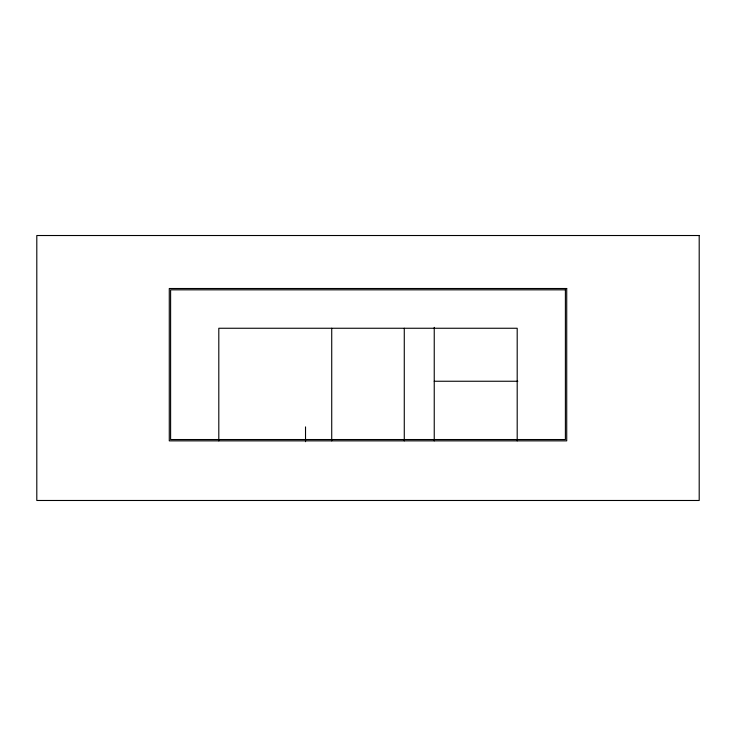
<?xml version="1.0" encoding="UTF-8"?>
<svg xmlns="http://www.w3.org/2000/svg" width="736" height="736" viewBox="0 0 736 736"><rect width="100%" height="100%" fill="white"/><g stroke="black" fill="none" stroke-linecap="round" stroke-linejoin="round"><path stroke-width="1.1" d="M434.24 381.248L517.813 381.248M517.196 440.864L517.196 328.256L218.804 328.256L218.804 440.864M434.24 327.364L434.24 440.864M404.276 328.256L404.276 440.864M331.724 328.256L331.724 440.864M305.523 426.898L305.523 441.701M699.2 235.52L36.8 235.52L36.8 500.48L699.2 500.48L699.2 235.52M566.72 288.512L169.28 288.512L169.28 440.864L566.72 440.864L566.72 288.512M565.395 289.837L170.605 289.837L170.605 439.539L565.395 439.539L565.395 289.837"/></g></svg>
